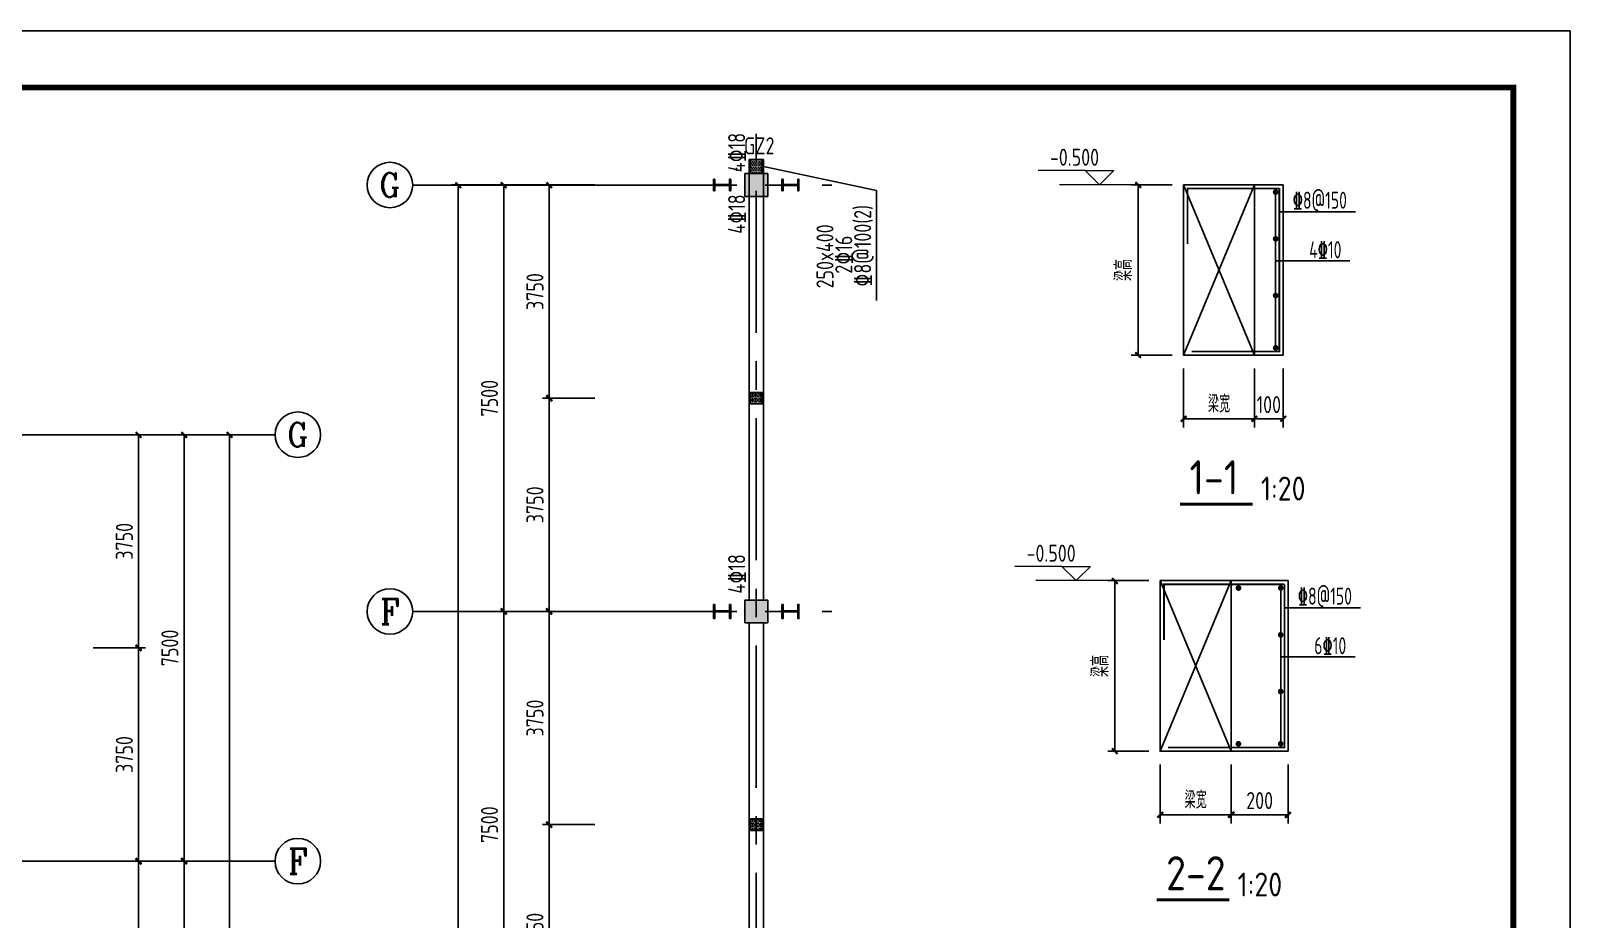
# Model space of a CAD drawing. Header units: millimetres. Extents: x 865490 to 879904, y 39442 to 44891.
# Drawn here: x 869313.2 to 869583.9, y 39888.1 to 40044.4 of the extents above; entities that cross this region are included whole.
import ezdxf
from ezdxf.enums import TextEntityAlignment as Align

# ---------------------------------------------------------------- set-up
doc = ezdxf.new("R2010")
doc.units = ezdxf.units.MM
doc.header["$LTSCALE"] = 1000
doc.header["$MEASUREMENT"] = 0
doc.linetypes.add('CENTER', pattern=[2, 1.25, -0.25, 0.25, -0.25])
doc.linetypes.add('DOTE', pattern=[2.42, 2, -0.2, 0.02, -0.2])
for name, color, linetype in [('AXIS', 3, 'Continuous'), ('AXIS_TEXT', 7, 'Continuous'), ('DIM', 7, 'Continuous'), ('DIM_SYMB', 3, 'Continuous'), ('DOTE', 1, 'DOTE'), ('M_Prof', 2, 'Continuous'), ('PUB_TEXT', 7, 'Continuous'), ('REIN', 1, 'Continuous'), ('S-CO-ST', 2, 'Continuous'), ('层14', 2, 'Continuous'), ('标注', 7, 'Continuous'), ('梁', 4, 'Continuous'), ('梁集中标注', 2, 'Continuous')]:
    doc.layers.add(name, color=color, linetype=linetype)
doc.layers.add('D3', color=62, linetype='Continuous', lineweight=9)
doc.styles.add('_TCH_AXIS', font='COMPLEX', dxfattribs={"bigfont": 'GBCBIG'})
doc.styles.add('COMPLEX', font='COMPLEX')
doc.styles.add('GBHZ', font='gbenor.shx', dxfattribs={"width": 0.9, "bigfont": 'gbcbig.shx'})
doc.styles.add('TSSD_REIN', font='tssdeng.shx', dxfattribs={"width": 0.7, "bigfont": 'tssdchn.shx'})
doc.dimstyles.new('Y100', dxfattribs={"dimscale": 0, "dimtxt": 3, "dimasz": 0.01, "dimexe": 1.2, "dimexo": 2, "dimgap": 1, "dimtad": 1, "dimdec": 0, "dimlfac": 100, "dimzin": 0, "dimdsep": 46, "dimtxsty": 'GBHZ', "dimblk": 'DX', "dimcen": 0.09, "dimdle": 1, "dimclrd": 7, "dimclre": 7, "dimclrt": 7, "dimadec": 0, "dimazin": 0, "dimtfac": 1, "dimtdec": 0, "dimtix": 1, "dimtmove": 2, "dimatfit": 3, "dimldrblk": 'DX', "dimfxl": 0, "dimtolj": 1, "dimtzin": 0, "dimarcsym": 0})
doc.dimstyles.new('Y20', dxfattribs={"dimscale": 0, "dimtxt": 3, "dimasz": 0.01, "dimexe": 1.5, "dimexo": 0.03, "dimgap": 1, "dimtad": 1, "dimdec": 0, "dimlfac": 20, "dimzin": 0, "dimdsep": 46, "dimtxsty": 'GBHZ', "dimblk1": 'DX', "dimblk2": 'DX', "dimsah": 1, "dimcen": 0.09, "dimdle": 1, "dimadec": 0, "dimazin": 0, "dimtfac": 1, "dimtdec": 0, "dimtix": 1, "dimtmove": 2, "dimatfit": 3, "dimldrblk": 'DX', "dimfxl": 0, "dimtolj": 1, "dimtzin": 0, "dimarcsym": 0})
pattern_1 = [(0, (-290.0263, 45.69018), (0.15625, 0.3125), [0, -0.3125])]

# ---------------------------------------------------------------- blocks, each defined once
blk = doc.blocks.new('DX')
at = {"color": 0, "linetype": 'ByBlock', "const_width": 40}
blk.add_lwpolyline([(-54, -51), (46, 49)], dxfattribs=at)
blk = doc.blocks.new('*D14')
at = {"layer": 'Defpoints', "color": 0, "transparency": 16777216}
for p in [(869528.39, 39985.02), (869533.39, 39985.02), (869528.39, 39976.15)]:
    blk.add_point(p, dxfattribs=at)
at = {"layer": 'dim', "color": 0, "lineweight": -2, "transparency": 16777216}
for p, q in [((869528.39, 39984.99), (869528.39, 39974.65)), ((869533.39, 39984.99), (869533.39, 39974.65)), ((869528.38, 39976.15), (869528.37, 39976.15)), ((869533.39, 39976.15), (869528.39, 39976.15)), ((869533.4, 39976.15), (869533.41, 39976.15))]:
    blk.add_line(p, q, dxfattribs=at)
at = {"layer": 'dim', "color": 0, "lineweight": -2, "transparency": 16777216, "xscale": 0.01, "yscale": 0.01, "zscale": 0.01}
blk.add_blockref('DX', (869528.39, 39976.15), dxfattribs=at)
at = {"layer": 'dim', "color": 0, "lineweight": -2, "transparency": 16777216, "xscale": 0.01, "yscale": 0.01, "zscale": 0.01, "rotation": 180}
blk.add_blockref('DX', (869533.39, 39976.15), dxfattribs=at)
at = {"layer": 'dim', "color": 0, "transparency": 16777216, "insert": (869530.89, 39978.65), "char_height": 3, "attachment_point": 5, "style": 'GBHZ'}
blk.add_mtext('\\A1;100', dxfattribs=at)
blk = doc.blocks.new('*D15')
at = {"layer": 'Defpoints', "color": 0, "transparency": 16777216}
for p in [(869515.89, 39985.02), (869528.39, 39985.02), (869515.89, 39976.15)]:
    blk.add_point(p, dxfattribs=at)
at = {"layer": 'dim', "color": 0, "lineweight": -2, "transparency": 16777216}
for p, q in [((869515.89, 39984.99), (869515.89, 39974.65)), ((869528.39, 39984.99), (869528.39, 39974.65)), ((869528.38, 39976.15), (869515.9, 39976.15))]:
    blk.add_line(p, q, dxfattribs=at)
at = {"layer": 'dim', "color": 0, "lineweight": -2, "transparency": 16777216, "xscale": 0.01, "yscale": 0.01, "zscale": 0.01, "rotation": 180}
blk.add_blockref('DX', (869515.89, 39976.15), dxfattribs=at)
at = {"layer": 'dim', "color": 0, "lineweight": -2, "transparency": 16777216, "xscale": 0.01, "yscale": 0.01, "zscale": 0.01}
blk.add_blockref('DX', (869528.39, 39976.15), dxfattribs=at)
at = {"layer": 'dim', "color": 0, "transparency": 16777216, "insert": (869522.14, 39978.75), "char_height": 3, "attachment_point": 5, "style": 'GBHZ'}
blk.add_mtext('\\A1;梁宽', dxfattribs=at)
blk = doc.blocks.new('*D16')
at = {"layer": 'Defpoints', "color": 0, "transparency": 16777216}
for p in [(869507.91, 40017.33), (869515.89, 40017.33), (869515.89, 39987.33)]:
    blk.add_point(p, dxfattribs=at)
at = {"layer": '标注', "color": 7, "lineweight": -2, "transparency": 16777216}
for p, q in [((869513.89, 40017.33), (869506.71, 40017.33)), ((869507.91, 39987.34), (869507.91, 40017.32)), ((869513.89, 39987.33), (869506.71, 39987.33))]:
    blk.add_line(p, q, dxfattribs=at)
at = {"layer": '标注', "color": 7, "lineweight": -2, "transparency": 16777216, "xscale": 0.01, "yscale": 0.01, "zscale": 0.01}
for p, rotation in [((869507.91, 40017.33), 90), ((869507.91, 39987.33), 270)]:
    blk.add_blockref('DX', p, dxfattribs=dict(at, rotation=rotation))
at = {"layer": '标注', "color": 7, "transparency": 16777216, "insert": (869505.32, 40002.33), "char_height": 3, "attachment_point": 5, "rotation": 90, "style": 'GBHZ'}
blk.add_mtext('\\A1;梁高', dxfattribs=at)
blk = doc.blocks.new('*D375')
at = {"layer": 'Defpoints', "color": 0, "transparency": 16777216}
for p in [(869524.28, 39915.39), (869534.28, 39915.39), (869524.28, 39906.51)]:
    blk.add_point(p, dxfattribs=at)
at = {"layer": 'dim', "color": 0, "lineweight": -2, "transparency": 16777216}
for p, q in [((869524.28, 39915.36), (869524.28, 39905.01)), ((869534.28, 39915.36), (869534.28, 39905.01)), ((869534.27, 39906.51), (869524.29, 39906.51))]:
    blk.add_line(p, q, dxfattribs=at)
at = {"layer": 'dim', "color": 0, "lineweight": -2, "transparency": 16777216, "xscale": 0.01, "yscale": 0.01, "zscale": 0.01, "rotation": 180}
blk.add_blockref('DX', (869524.28, 39906.51), dxfattribs=at)
at = {"layer": 'dim', "color": 0, "lineweight": -2, "transparency": 16777216, "xscale": 0.01, "yscale": 0.01, "zscale": 0.01}
blk.add_blockref('DX', (869534.28, 39906.51), dxfattribs=at)
at = {"layer": 'dim', "color": 0, "transparency": 16777216, "insert": (869529.28, 39909.01), "char_height": 3, "attachment_point": 5, "style": 'GBHZ'}
blk.add_mtext('\\A1;200', dxfattribs=at)
blk = doc.blocks.new('*D376')
at = {"layer": 'Defpoints', "color": 0, "transparency": 16777216}
for p in [(869511.78, 39915.39), (869524.28, 39915.39), (869511.78, 39906.51)]:
    blk.add_point(p, dxfattribs=at)
at = {"layer": 'dim', "color": 0, "lineweight": -2, "transparency": 16777216}
for p, q in [((869511.78, 39915.36), (869511.78, 39905.01)), ((869524.28, 39915.36), (869524.28, 39905.01)), ((869524.27, 39906.51), (869511.79, 39906.51))]:
    blk.add_line(p, q, dxfattribs=at)
at = {"layer": 'dim', "color": 0, "lineweight": -2, "transparency": 16777216, "xscale": 0.01, "yscale": 0.01, "zscale": 0.01, "rotation": 180}
blk.add_blockref('DX', (869511.78, 39906.51), dxfattribs=at)
at = {"layer": 'dim', "color": 0, "lineweight": -2, "transparency": 16777216, "xscale": 0.01, "yscale": 0.01, "zscale": 0.01}
blk.add_blockref('DX', (869524.28, 39906.51), dxfattribs=at)
at = {"layer": 'dim', "color": 0, "transparency": 16777216, "insert": (869518.03, 39909.11), "char_height": 3, "attachment_point": 5, "style": 'GBHZ'}
blk.add_mtext('\\A1;梁宽', dxfattribs=at)
blk = doc.blocks.new('*D377')
at = {"layer": 'Defpoints', "color": 0, "transparency": 16777216}
for p in [(869503.8, 39947.69), (869511.78, 39947.69), (869511.78, 39917.69)]:
    blk.add_point(p, dxfattribs=at)
at = {"layer": '标注', "color": 7, "lineweight": -2, "transparency": 16777216}
for p, q in [((869509.78, 39947.69), (869502.6, 39947.69)), ((869503.8, 39917.7), (869503.8, 39947.68)), ((869509.78, 39917.69), (869502.6, 39917.69))]:
    blk.add_line(p, q, dxfattribs=at)
at = {"layer": '标注', "color": 7, "lineweight": -2, "transparency": 16777216, "xscale": 0.01, "yscale": 0.01, "zscale": 0.01}
for p, rotation in [((869503.8, 39947.69), 90), ((869503.8, 39917.69), 270)]:
    blk.add_blockref('DX', p, dxfattribs=dict(at, rotation=rotation))
at = {"layer": '标注', "color": 7, "transparency": 16777216, "insert": (869501.22, 39932.69), "char_height": 3, "attachment_point": 5, "rotation": 90, "style": 'GBHZ'}
blk.add_mtext('\\A1;梁高', dxfattribs=at)
blk = doc.blocks.new('_AXISO')
blk.add_circle((0, 0), 0.5)
at = {"layer": 'AXIS_TEXT', "style": 'COMPLEX', "width": 1.041667}
blk.add_attdef('A', text='', height=0.56, dxfattribs=at).set_placement((-0.25, -0.28), (0.25, -0.28), align=Align.FIT)
blk = doc.blocks.new('*D404')
at = {"layer": 'Defpoints', "color": 0, "transparency": 16777216}
for p in [(869324.16, 39898.36), (869340.16, 39898.36), (869324.16, 39823.36)]:
    blk.add_point(p, dxfattribs=at)
at = {"layer": 'dim', "color": 7, "lineweight": -2, "transparency": 16777216}
for p, q in [((869326.16, 39898.36), (869341.36, 39898.36)), ((869340.16, 39823.37), (869340.16, 39898.35)), ((869326.16, 39823.36), (869341.36, 39823.36))]:
    blk.add_line(p, q, dxfattribs=at)
at = {"layer": 'dim', "color": 7, "lineweight": -2, "transparency": 16777216, "xscale": 0.01, "yscale": 0.01, "zscale": 0.01}
for p, rotation in [((869340.16, 39898.36), 90), ((869340.16, 39823.36), 270)]:
    blk.add_blockref('DX', p, dxfattribs=dict(at, rotation=rotation))
at = {"layer": 'dim', "color": 7, "transparency": 16777216, "insert": (869337.66, 39860.86), "char_height": 3, "attachment_point": 5, "rotation": 90, "style": 'GBHZ'}
blk.add_mtext('\\A1;7500', dxfattribs=at)
blk = doc.blocks.new('*D405')
at = {"layer": 'Defpoints', "color": 0, "transparency": 16777216}
for p in [(869324.16, 39973.36), (869340.16, 39973.36), (869324.16, 39898.36)]:
    blk.add_point(p, dxfattribs=at)
at = {"layer": 'dim', "color": 7, "lineweight": -2, "transparency": 16777216}
for p, q in [((869326.16, 39973.36), (869341.36, 39973.36)), ((869340.16, 39898.37), (869340.16, 39973.35)), ((869326.16, 39898.36), (869341.36, 39898.36))]:
    blk.add_line(p, q, dxfattribs=at)
at = {"layer": 'dim', "color": 7, "lineweight": -2, "transparency": 16777216, "xscale": 0.01, "yscale": 0.01, "zscale": 0.01}
for p, rotation in [((869340.16, 39973.36), 90), ((869340.16, 39898.36), 270)]:
    blk.add_blockref('DX', p, dxfattribs=dict(at, rotation=rotation))
at = {"layer": 'dim', "color": 7, "transparency": 16777216, "insert": (869337.66, 39935.86), "char_height": 3, "attachment_point": 5, "rotation": 90, "style": 'GBHZ'}
blk.add_mtext('\\A1;7500', dxfattribs=at)
blk = doc.blocks.new('*D406')
at = {"layer": 'Defpoints', "color": 0, "transparency": 16777216}
for p in [(869324.16, 39973.36), (869348.16, 39973.36), (869324.16, 39523.36)]:
    blk.add_point(p, dxfattribs=at)
at = {"layer": 'dim', "color": 7, "lineweight": -2, "transparency": 16777216}
for p, q in [((869326.16, 39973.36), (869349.36, 39973.36)), ((869348.16, 39523.37), (869348.16, 39973.35)), ((869326.16, 39523.36), (869349.36, 39523.36))]:
    blk.add_line(p, q, dxfattribs=at)
at = {"layer": 'dim', "color": 7, "lineweight": -2, "transparency": 16777216, "xscale": 0.01, "yscale": 0.01, "zscale": 0.01}
for p, rotation in [((869348.16, 39973.36), 90), ((869348.16, 39523.36), 270)]:
    blk.add_blockref('DX', p, dxfattribs=dict(at, rotation=rotation))
at = {"layer": 'dim', "color": 7, "transparency": 16777216, "insert": (869345.66, 39748.36), "char_height": 3, "attachment_point": 5, "rotation": 90, "style": 'GBHZ'}
blk.add_mtext('\\A1;45000', dxfattribs=at)
blk = doc.blocks.new('*D1221')
at = {"layer": 'Defpoints', "color": 0, "transparency": 16777216}
for p in [(869322.16, 39898.36), (869322.16, 39860.86), (869332.16, 39860.86)]:
    blk.add_point(p, dxfattribs=at)
at = {"layer": 'dim', "color": 7, "lineweight": -2, "transparency": 16777216}
for p, q in [((869324.16, 39898.36), (869333.36, 39898.36)), ((869332.16, 39898.35), (869332.16, 39860.87)), ((869324.16, 39860.86), (869333.36, 39860.86))]:
    blk.add_line(p, q, dxfattribs=at)
at = {"layer": 'dim', "color": 7, "lineweight": -2, "transparency": 16777216, "xscale": 0.01, "yscale": 0.01, "zscale": 0.01}
for p, rotation in [((869332.16, 39898.36), 90), ((869332.16, 39860.86), 270)]:
    blk.add_blockref('DX', p, dxfattribs=dict(at, rotation=rotation))
at = {"layer": 'dim', "color": 7, "transparency": 16777216, "insert": (869329.66, 39879.61), "char_height": 3, "attachment_point": 5, "rotation": 90, "style": 'GBHZ'}
blk.add_mtext('\\A1;3750', dxfattribs=at)
blk = doc.blocks.new('*D1222')
at = {"layer": 'Defpoints', "color": 0, "transparency": 16777216}
for p in [(869322.16, 39935.86), (869332.16, 39935.86), (869322.16, 39898.36)]:
    blk.add_point(p, dxfattribs=at)
at = {"layer": 'dim', "color": 7, "lineweight": -2, "transparency": 16777216}
for p, q in [((869324.16, 39935.86), (869333.36, 39935.86)), ((869332.16, 39898.37), (869332.16, 39935.85)), ((869324.16, 39898.36), (869333.36, 39898.36))]:
    blk.add_line(p, q, dxfattribs=at)
at = {"layer": 'dim', "color": 7, "lineweight": -2, "transparency": 16777216, "xscale": 0.01, "yscale": 0.01, "zscale": 0.01}
for p, rotation in [((869332.16, 39935.86), 90), ((869332.16, 39898.36), 270)]:
    blk.add_blockref('DX', p, dxfattribs=dict(at, rotation=rotation))
at = {"layer": 'dim', "color": 7, "transparency": 16777216, "insert": (869329.66, 39917.11), "char_height": 3, "attachment_point": 5, "rotation": 90, "style": 'GBHZ'}
blk.add_mtext('\\A1;3750', dxfattribs=at)
blk = doc.blocks.new('*D1223')
at = {"layer": 'Defpoints', "color": 0, "transparency": 16777216}
for p in [(869322.16, 39973.36), (869322.16, 39935.86), (869332.16, 39935.86)]:
    blk.add_point(p, dxfattribs=at)
at = {"layer": 'dim', "color": 7, "lineweight": -2, "transparency": 16777216}
for p, q in [((869324.16, 39973.36), (869333.36, 39973.36)), ((869332.16, 39973.35), (869332.16, 39935.87)), ((869324.16, 39935.86), (869333.36, 39935.86))]:
    blk.add_line(p, q, dxfattribs=at)
at = {"layer": 'dim', "color": 7, "lineweight": -2, "transparency": 16777216, "xscale": 0.01, "yscale": 0.01, "zscale": 0.01}
for p, rotation in [((869332.16, 39973.36), 90), ((869332.16, 39935.86), 270)]:
    blk.add_blockref('DX', p, dxfattribs=dict(at, rotation=rotation))
at = {"layer": 'dim', "color": 7, "transparency": 16777216, "insert": (869329.66, 39954.61), "char_height": 3, "attachment_point": 5, "rotation": 90, "style": 'GBHZ'}
blk.add_mtext('\\A1;3750', dxfattribs=at)
blk = doc.blocks.new('*D1259')
at = {"layer": 'Defpoints', "color": 0, "transparency": 16777216}
for p in [(869396.36, 39942.28), (869412.36, 39942.28), (869412.36, 39867.28)]:
    blk.add_point(p, dxfattribs=at)
at = {"layer": 'dim', "color": 7, "lineweight": -2, "transparency": 16777216}
for p, q in [((869410.36, 39942.28), (869395.16, 39942.28)), ((869396.36, 39867.29), (869396.36, 39942.27)), ((869410.36, 39867.28), (869395.16, 39867.28))]:
    blk.add_line(p, q, dxfattribs=at)
at = {"layer": 'dim', "color": 7, "lineweight": -2, "transparency": 16777216, "xscale": 0.01, "yscale": 0.01, "zscale": 0.01}
for p, rotation in [((869396.36, 39942.28), 90), ((869396.36, 39867.28), 270)]:
    blk.add_blockref('DX', p, dxfattribs=dict(at, rotation=rotation))
at = {"layer": 'dim', "color": 7, "transparency": 16777216, "insert": (869393.86, 39904.78), "char_height": 3, "attachment_point": 5, "rotation": 90, "style": 'GBHZ'}
blk.add_mtext('\\A1;7500', dxfattribs=at)
blk = doc.blocks.new('*D1260')
at = {"layer": 'Defpoints', "color": 0, "transparency": 16777216}
for p in [(869396.36, 40017.28), (869412.36, 40017.28), (869412.36, 39942.28)]:
    blk.add_point(p, dxfattribs=at)
at = {"layer": 'dim', "color": 7, "lineweight": -2, "transparency": 16777216}
for p, q in [((869410.36, 40017.28), (869395.16, 40017.28)), ((869396.36, 39942.29), (869396.36, 40017.27)), ((869410.36, 39942.28), (869395.16, 39942.28))]:
    blk.add_line(p, q, dxfattribs=at)
at = {"layer": 'dim', "color": 7, "lineweight": -2, "transparency": 16777216, "xscale": 0.01, "yscale": 0.01, "zscale": 0.01}
for p, rotation in [((869396.36, 40017.28), 90), ((869396.36, 39942.28), 270)]:
    blk.add_blockref('DX', p, dxfattribs=dict(at, rotation=rotation))
at = {"layer": 'dim', "color": 7, "transparency": 16777216, "insert": (869393.86, 39979.78), "char_height": 3, "attachment_point": 5, "rotation": 90, "style": 'GBHZ'}
blk.add_mtext('\\A1;7500', dxfattribs=at)
blk = doc.blocks.new('*D1261')
at = {"layer": 'Defpoints', "color": 0, "transparency": 16777216}
for p in [(869388.36, 40017.28), (869412.36, 40017.28), (869412.36, 39567.28)]:
    blk.add_point(p, dxfattribs=at)
at = {"layer": 'dim', "color": 7, "lineweight": -2, "transparency": 16777216}
for p, q in [((869410.36, 40017.28), (869387.16, 40017.28)), ((869388.36, 39567.29), (869388.36, 40017.27)), ((869410.36, 39567.28), (869387.16, 39567.28))]:
    blk.add_line(p, q, dxfattribs=at)
at = {"layer": 'dim', "color": 7, "lineweight": -2, "transparency": 16777216, "xscale": 0.01, "yscale": 0.01, "zscale": 0.01}
for p, rotation in [((869388.36, 40017.28), 90), ((869388.36, 39567.28), 270)]:
    blk.add_blockref('DX', p, dxfattribs=dict(at, rotation=rotation))
at = {"layer": 'dim', "color": 7, "transparency": 16777216, "insert": (869385.86, 39792.28), "char_height": 3, "attachment_point": 5, "rotation": 90, "style": 'GBHZ'}
blk.add_mtext('\\A1;45000', dxfattribs=at)
blk = doc.blocks.new('*D1270')
at = {"layer": 'Defpoints', "color": 0, "transparency": 16777216}
for p in [(869404.36, 39904.78), (869414.36, 39904.78), (869414.36, 39867.28)]:
    blk.add_point(p, dxfattribs=at)
at = {"layer": 'dim', "color": 7, "lineweight": -2, "transparency": 16777216}
for p, q in [((869412.36, 39904.78), (869403.16, 39904.78)), ((869404.36, 39867.29), (869404.36, 39904.77)), ((869412.36, 39867.28), (869403.16, 39867.28))]:
    blk.add_line(p, q, dxfattribs=at)
at = {"layer": 'dim', "color": 7, "lineweight": -2, "transparency": 16777216, "xscale": 0.01, "yscale": 0.01, "zscale": 0.01}
for p, rotation in [((869404.36, 39904.78), 90), ((869404.36, 39867.28), 270)]:
    blk.add_blockref('DX', p, dxfattribs=dict(at, rotation=rotation))
at = {"layer": 'dim', "color": 7, "transparency": 16777216, "insert": (869401.86, 39886.03), "char_height": 3, "attachment_point": 5, "rotation": 90, "style": 'GBHZ'}
blk.add_mtext('\\A1;3750', dxfattribs=at)
blk = doc.blocks.new('*D1271')
at = {"layer": 'Defpoints', "color": 0, "transparency": 16777216}
for p in [(869414.36, 39942.28), (869404.36, 39904.78), (869414.36, 39904.78)]:
    blk.add_point(p, dxfattribs=at)
at = {"layer": 'dim', "color": 7, "lineweight": -2, "transparency": 16777216}
for p, q in [((869412.36, 39942.28), (869403.16, 39942.28)), ((869404.36, 39942.27), (869404.36, 39904.79)), ((869412.36, 39904.78), (869403.16, 39904.78))]:
    blk.add_line(p, q, dxfattribs=at)
at = {"layer": 'dim', "color": 7, "lineweight": -2, "transparency": 16777216, "xscale": 0.01, "yscale": 0.01, "zscale": 0.01}
for p, rotation in [((869404.36, 39942.28), 90), ((869404.36, 39904.78), 270)]:
    blk.add_blockref('DX', p, dxfattribs=dict(at, rotation=rotation))
at = {"layer": 'dim', "color": 7, "transparency": 16777216, "insert": (869401.86, 39923.53), "char_height": 3, "attachment_point": 5, "rotation": 90, "style": 'GBHZ'}
blk.add_mtext('\\A1;3750', dxfattribs=at)
blk = doc.blocks.new('*D1272')
at = {"layer": 'Defpoints', "color": 0, "transparency": 16777216}
for p in [(869404.36, 39979.78), (869414.36, 39979.78), (869414.36, 39942.28)]:
    blk.add_point(p, dxfattribs=at)
at = {"layer": 'dim', "color": 7, "lineweight": -2, "transparency": 16777216}
for p, q in [((869412.36, 39979.78), (869403.16, 39979.78)), ((869404.36, 39942.29), (869404.36, 39979.77)), ((869412.36, 39942.28), (869403.16, 39942.28))]:
    blk.add_line(p, q, dxfattribs=at)
at = {"layer": 'dim', "color": 7, "lineweight": -2, "transparency": 16777216, "xscale": 0.01, "yscale": 0.01, "zscale": 0.01}
for p, rotation in [((869404.36, 39979.78), 90), ((869404.36, 39942.28), 270)]:
    blk.add_blockref('DX', p, dxfattribs=dict(at, rotation=rotation))
at = {"layer": 'dim', "color": 7, "transparency": 16777216, "insert": (869401.86, 39961.03), "char_height": 3, "attachment_point": 5, "rotation": 90, "style": 'GBHZ'}
blk.add_mtext('\\A1;3750', dxfattribs=at)
blk = doc.blocks.new('*D1273')
at = {"layer": 'Defpoints', "color": 0, "transparency": 16777216}
for p in [(869414.36, 40017.28), (869404.36, 39979.78), (869414.36, 39979.78)]:
    blk.add_point(p, dxfattribs=at)
at = {"layer": 'dim', "color": 7, "lineweight": -2, "transparency": 16777216}
for p, q in [((869412.36, 40017.28), (869403.16, 40017.28)), ((869404.36, 40017.27), (869404.36, 39979.79)), ((869412.36, 39979.78), (869403.16, 39979.78))]:
    blk.add_line(p, q, dxfattribs=at)
at = {"layer": 'dim', "color": 7, "lineweight": -2, "transparency": 16777216, "xscale": 0.01, "yscale": 0.01, "zscale": 0.01}
for p, rotation in [((869404.36, 40017.28), 90), ((869404.36, 39979.78), 270)]:
    blk.add_blockref('DX', p, dxfattribs=dict(at, rotation=rotation))
at = {"layer": 'dim', "color": 7, "transparency": 16777216, "insert": (869401.86, 39998.53), "char_height": 3, "attachment_point": 5, "rotation": 90, "style": 'GBHZ'}
blk.add_mtext('\\A1;3750', dxfattribs=at)

msp = doc.modelspace()

# ---------------------------------------------------------------- hatches: boundary and pattern name
at = {"layer": '层14'}
h = msp.add_hatch(dxfattribs=at)
h.set_pattern_fill('DOTS', color=256, scale=5)
h.set_pattern_definition([(0, (-290.0263, -403.30982), (0.15625, 0.3125), [0, -0.3125])])
h.paths.add_polyline_path([(869441.778, 40019.276), (869439.778, 40019.276), (869439.778, 40021.776), (869441.778, 40021.776)])
h = msp.add_hatch(dxfattribs=at)
h.set_pattern_fill('DOTS', color=256, scale=5)
h.set_pattern_definition(pattern_1)
h.paths.add_polyline_path([(869439.778, 39978.776), (869441.778, 39978.776), (869441.778, 39980.776), (869439.778, 39980.776)])
h = msp.add_hatch(dxfattribs=at)
h.set_pattern_fill('DOTS', color=256, scale=5)
h.set_pattern_definition(pattern_1)
h.paths.add_polyline_path([(869439.778, 39903.776), (869441.778, 39903.776), (869441.778, 39905.776), (869439.778, 39905.776)])

# ---------------------------------------------------------------- linework, layer by layer
at = {"color": 0}
for p, q in [((869583.883, 40044.4), (868742.883, 40044.4)), ((868742.883, 40044.4), (869583.883, 40044.4)), ((869583.883, 40044.4), (869583.883, 39450.4))]:
    msp.add_line(p, q, dxfattribs=at)
at = {"color": 0, "const_width": 1}
msp.add_lwpolyline([(869573.883, 39460.4), (868767.883, 39460.4), (868767.883, 40034.4), (869573.883, 40034.4)], close=True, dxfattribs=at)
for points in [[(869442.778, 40015.276), (869438.778, 40015.276), (869438.778, 40019.276), (869442.778, 40019.276)], [(869442.778, 39944.276), (869438.778, 39944.276), (869438.778, 39940.276), (869442.778, 39940.276)]]:
    msp.add_lwpolyline(points, close=True)
at = {"layer": 'AXIS', "color": 0}
for p, q in [((869412.358, 40017.276), (869380.358, 40017.276)), ((869324.161, 39973.358), (869356.161, 39973.358)), ((869412.358, 39942.276), (869380.358, 39942.276)), ((869324.161, 39898.358), (869356.161, 39898.358))]:
    msp.add_line(p, q, dxfattribs=at)
at = {"layer": 'D3'}
for p, q in [((869498.626, 40019.829), (869490.311, 40019.829)), ((869498.626, 40019.829), (869503.622, 40019.829)), ((869498.626, 40019.829), (869501.124, 40017.331)), ((869503.622, 40019.829), (869501.124, 40017.331)), ((869494.519, 39950.191), (869486.204, 39950.191)), ((869494.519, 39950.191), (869499.515, 39950.191)), ((869494.519, 39950.191), (869497.017, 39947.693)), ((869499.515, 39950.191), (869497.017, 39947.693))]:
    msp.add_line(p, q, dxfattribs=at)
for points in [[(869506.707, 40017.331), (869494.059, 40017.331)], [(869502.6, 39947.693), (869489.952, 39947.693)]]:
    msp.add_lwpolyline(points, dxfattribs=at)
at = {"layer": 'DIM_SYMB', "const_width": 0.525}
for points in [[(869515.293, 39961.167), (869528.03, 39961.167)], [(869511.185, 39891.529), (869523.923, 39891.529)]]:
    msp.add_lwpolyline(points, dxfattribs=at)
at = {"layer": 'DOTE', "linetype": 'CENTER', "ltscale": 0.02}
for p, q in [((869440.778, 39551.276), (869440.778, 40029.415)), ((869412.358, 40017.276), (869454.038, 40017.276)), ((868822.161, 39973.358), (869324.161, 39973.358)), ((869412.358, 39942.276), (869454.038, 39942.276)), ((868822.161, 39898.358), (869324.161, 39898.358))]:
    msp.add_line(p, q, dxfattribs=at)
at = {"layer": 'M_Prof'}
for points in [[(869436.278, 40016.276), (869436.278, 40018.276), (869436.078, 40018.276), (869436.078, 40017.366), (869433.478, 40017.366), (869433.478, 40018.276), (869433.278, 40018.276), (869433.278, 40016.276), (869433.478, 40016.276), (869433.478, 40017.186), (869436.078, 40017.186), (869436.078, 40016.276)], [(869445.278, 40016.276), (869445.278, 40018.276), (869445.478, 40018.276), (869445.478, 40017.366), (869448.078, 40017.366), (869448.078, 40018.276), (869448.278, 40018.276), (869448.278, 40016.276), (869448.078, 40016.276), (869448.078, 40017.186), (869445.478, 40017.186), (869445.478, 40016.276)], [(869436.278, 39943.526), (869436.278, 39941.026), (869436.078, 39941.026), (869436.078, 39942.186), (869433.478, 39942.186), (869433.478, 39941.026), (869433.278, 39941.026), (869433.278, 39943.526), (869433.478, 39943.526), (869433.478, 39942.366), (869436.078, 39942.366), (869436.078, 39943.526)], [(869445.278, 39943.526), (869445.278, 39941.026), (869445.478, 39941.026), (869445.478, 39942.186), (869448.078, 39942.186), (869448.078, 39941.026), (869448.278, 39941.026), (869448.278, 39943.526), (869448.078, 39943.526), (869448.078, 39942.366), (869445.478, 39942.366), (869445.478, 39943.526)]]:
    msp.add_lwpolyline(points, close=True, dxfattribs=at)
at = {"layer": 'REIN', "const_width": 0.3}
for points in [[(869532.742, 40016.681), (869516.569, 40016.681), (869516.569, 40006.896)], [(869517.3, 39987.981), (869532.742, 39987.981), (869532.742, 40016.681)], [(869533.635, 39947.043), (869512.462, 39947.043), (869512.462, 39937.258)], [(869513.192, 39918.343), (869533.635, 39918.343), (869533.635, 39947.043)]]:
    msp.add_lwpolyline(points, dxfattribs=at)
at = {"layer": 'REIN', "const_width": 0.5}
for points in [[(869531.842, 40016.031, 1), (869532.342, 40016.031, 1)], [(869531.842, 40007.802, 1), (869532.342, 40007.802, 1)], [(869531.842, 39997.829, 1), (869532.342, 39997.829, 1)], [(869531.842, 39988.631, 1), (869532.342, 39988.631, 1)], [(869525.305, 39946.393, 1), (869525.805, 39946.393, 1)], [(869532.735, 39946.393, 1), (869533.235, 39946.393, 1)], [(869532.735, 39938.164, 1), (869533.235, 39938.164, 1)], [(869532.735, 39928.19, 1), (869533.235, 39928.19, 1)], [(869525.305, 39918.993, 1), (869525.805, 39918.993, 1)], [(869532.735, 39918.993, 1), (869533.235, 39918.993, 1)]]:
    msp.add_lwpolyline(points, format="xyb", close=True, dxfattribs=at)
at = {"layer": 'S-CO-ST'}
for p, q in [((869515.892, 39987.331), (869528.392, 40017.331)), ((869515.892, 40017.331), (869528.392, 39987.331)), ((869522.142, 40017.331), (869533.392, 40017.331)), ((869528.392, 40017.331), (869533.392, 40017.331)), ((869528.392, 40017.331), (869528.392, 39987.331)), ((869533.392, 40017.331), (869533.392, 39987.331)), ((869533.392, 40017.331), (869533.392, 39987.331)), ((869532.742, 40012.554), (869546.102, 40012.554)), ((869522.142, 39987.331), (869533.392, 39987.331)), ((869528.392, 39987.331), (869533.392, 39987.331)), ((869511.785, 39917.693), (869524.285, 39947.693)), ((869511.785, 39947.693), (869524.285, 39917.693)), ((869518.035, 39947.693), (869534.285, 39947.693)), ((869524.285, 39947.693), (869534.285, 39947.693)), ((869524.285, 39947.693), (869524.285, 39917.693)), ((869534.285, 39947.693), (869534.285, 39917.693)), ((869534.285, 39947.693), (869534.285, 39917.693)), ((869533.635, 39942.916), (869546.994, 39942.916)), ((869518.035, 39917.693), (869534.285, 39917.693)), ((869524.285, 39917.693), (869534.285, 39917.693))]:
    msp.add_line(p, q, dxfattribs=at)
for points in [[(869515.892, 40017.331), (869528.392, 40017.331), (869528.392, 39987.331), (869515.892, 39987.331)], [(869511.785, 39947.693), (869524.285, 39947.693), (869524.285, 39917.693), (869511.785, 39917.693)]]:
    msp.add_lwpolyline(points, close=True, dxfattribs=at)
at = {"layer": '层14'}
for p in [(869442.028, 40020.526), (869461.934, 39996.978)]:
    msp.add_line(p, (869461.934, 40016.308), dxfattribs=at)
for points in [[(869439.778, 40019.276), (869441.778, 40019.276), (869441.778, 40021.776), (869439.778, 40021.776)], [(869439.778, 39978.776), (869441.778, 39978.776), (869441.778, 39980.776), (869439.778, 39980.776)], [(869439.778, 39903.776), (869441.778, 39903.776), (869441.778, 39905.776), (869439.778, 39905.776)]]:
    msp.add_lwpolyline(points, close=True, dxfattribs=at)
at = {"layer": '标注'}
for points in [[(869442.778, 40015.276), (869442.778, 40019.276), (869438.778, 40015.276), (869438.778, 40019.276)], [(869442.778, 39944.276), (869442.778, 39940.276), (869438.778, 39944.276), (869438.778, 39940.276)]]:
    msp.add_solid(points, dxfattribs=at)
at = {"layer": '梁'}
for p, q in [((869439.528, 40021.776), (869439.528, 39944.276)), ((869439.528, 40021.776), (869442.028, 40021.776)), ((869442.028, 40021.776), (869442.028, 39944.276)), ((869437.278, 40019.776), (869437.278, 40020.276)), ((869439.528, 39944.276), (869439.528, 40017.776)), ((869442.028, 39944.276), (869442.028, 40017.776)), ((869439.528, 39869.276), (869439.528, 39940.276)), ((869442.028, 39869.276), (869442.028, 39940.276))]:
    msp.add_line(p, q, dxfattribs=at)
at = {"layer": '梁集中标注'}
for p, q in [((869532.092, 40016.031), (869532.092, 39988.631)), ((869532.092, 40003.949), (869545.156, 40003.949)), ((869532.985, 39946.393), (869532.985, 39918.993)), ((869532.985, 39934.311), (869546.048, 39934.311))]:
    msp.add_line(p, q, dxfattribs=at)

# ---------------------------------------------------------------- block references
at = {"layer": 'AXIS', "color": 0}
ref = msp.add_blockref('_AXISO', (869376.358, 40017.276), dxfattribs=dict(at, xscale=8, yscale=8, zscale=8))
ref.add_attrib('A', 'G', dxfattribs={"layer": 'AXIS_TEXT', "color": 0, "height": 4.252, "style": '_TCH_AXIS'}).set_placement((869374.536, 40015.15), (869378.181, 40015.15), align=Align.FIT)
ref = msp.add_blockref('_AXISO', (869360.161, 39973.358), dxfattribs=dict(at, xscale=-8, yscale=8, zscale=8))
ref.add_attrib('A', 'G', dxfattribs={"layer": 'AXIS_TEXT', "color": 0, "height": 4.252, "style": '_TCH_AXIS'}).set_placement((869358.339, 39971.232), (869361.983, 39971.232), align=Align.FIT)
ref = msp.add_blockref('_AXISO', (869376.358, 39942.276), dxfattribs=dict(at, xscale=8, yscale=8, zscale=8))
ref.add_attrib('A', 'F', dxfattribs={"layer": 'AXIS_TEXT', "color": 0, "height": 4.454, "style": '_TCH_AXIS'}).set_placement((869374.661, 39940.049), (869378.055, 39940.049), align=Align.FIT)
ref = msp.add_blockref('_AXISO', (869360.161, 39898.358), dxfattribs=dict(at, xscale=-8, yscale=8, zscale=8))
ref.add_attrib('A', 'F', dxfattribs={"layer": 'AXIS_TEXT', "color": 0, "height": 4.454, "style": '_TCH_AXIS'}).set_placement((869358.464, 39896.131), (869361.858, 39896.131), align=Align.FIT)

# ---------------------------------------------------------------- texts
at = {"style": 'GBHZ', "width": 0.9}
for p in [(869492.402, 40020.654), (869488.295, 39951.016)]:
    msp.add_text('-0.500', height=3, dxfattribs=at).set_placement(p)
at = {"layer": 'PUB_TEXT', "style": 'GBHZ'}
for s, height, p in [('1-1', 6, (869516.938, 39962.869)), ('1:20', 4.2, (869529.5, 39961.787)), ('2-2', 6, (869512.83, 39893.23)), ('1:20', 4.2, (869525.393, 39892.149))]:
    msp.add_text(s, height=height, dxfattribs=at).set_placement(p)
at = {"layer": '梁集中标注', "color": 1, "style": 'GBHZ', "width": 0.9}
for p in [(869438.819, 40019.514), (869438.819, 40008.696), (869438.819, 39945.412)]:
    msp.add_text('4%%13218', height=3, rotation=90, dxfattribs=at).set_placement(p)
at = {"layer": '梁集中标注'}
for s, style, width, p in [('GZ2', 'GBHZ', 0.9, (869438.625, 40022.667)), ('%%1328@150', 'TSSD_REIN', 0.7, (869535.097, 40013.098)), ('%%1328@150', 'TSSD_REIN', 0.7, (869535.99, 39943.46))]:
    msp.add_text(s, height=3, dxfattribs=dict(at, style=style, width=width)).set_placement(p)
at = {"layer": '梁集中标注', "style": 'GBHZ', "width": 0.9}
for s, p in [('%%1328@100(2)', (869460.977, 39999.385)), ('250x400', (869454.352, 39999.09)), ('2%%13216', (869457.646, 40001.675))]:
    msp.add_text(s, height=3, rotation=90, dxfattribs=at).set_placement(p)
at = {"layer": '梁集中标注', "color": 1, "style": 'TSSD_REIN', "width": 0.7}
for s, p in [('4%%13210', (869537.984, 40004.39)), ('6%%13210', (869538.877, 39934.752))]:
    msp.add_text(s, height=3, dxfattribs=at).set_placement(p)

# ---------------------------------------------------------------- dimensions: what is measured, and where the dimension line sits
at = {"layer": 'dim'}
for base, p1, p2, angle, picture, middle in [((869388.358, 40017.276), (869412.358, 39567.276), (869412.358, 40017.276), 90, '*D1261', (869385.858, 39792.276)), ((869396.358, 40017.276), (869412.358, 39942.276), (869412.358, 40017.276), 90, '*D1260', (869393.858, 39979.776)), ((869404.358, 39979.776), (869414.358, 40017.276), (869414.358, 39979.776), 270, '*D1273', (869401.858, 39998.526)), ((869404.358, 39979.776), (869414.358, 39942.276), (869414.358, 39979.776), 90, '*D1272', (869401.858, 39961.026)), ((869332.161, 39935.858), (869322.161, 39973.358), (869322.161, 39935.858), 270, '*D1223', (869329.661, 39954.608)), ((869340.161, 39973.358), (869324.161, 39898.358), (869324.161, 39973.358), 90, '*D405', (869337.661, 39935.858)), ((869348.161, 39973.358), (869324.161, 39523.358), (869324.161, 39973.358), 90, '*D406', (869345.661, 39748.358)), ((869396.358, 39942.276), (869412.358, 39867.276), (869412.358, 39942.276), 90, '*D1259', (869393.858, 39904.776)), ((869404.358, 39904.776), (869414.358, 39942.276), (869414.358, 39904.776), 270, '*D1271', (869401.858, 39923.526)), ((869332.161, 39935.858), (869322.161, 39898.358), (869322.161, 39935.858), 90, '*D1222', (869329.661, 39917.108)), ((869404.358, 39904.776), (869414.358, 39867.276), (869414.358, 39904.776), 90, '*D1270', (869401.858, 39886.026)), ((869332.161, 39860.858), (869322.161, 39898.358), (869322.161, 39860.858), 270, '*D1221', (869329.661, 39879.608)), ((869340.161, 39898.358), (869324.161, 39823.358), (869324.161, 39898.358), 90, '*D404', (869337.661, 39860.858))]:
    dim = msp.add_linear_dim(base=base, p1=p1, p2=p2, angle=angle, dimstyle='Y100', override={"dimscale": 1}, dxfattribs=at)
    dim.commit()
    dim.dimension.update_dxf_attribs({"geometry": picture, "text_midpoint": middle})
for base, p1, p2, picture, middle in [((869515.892, 39976.152), (869528.392, 39985.024), (869515.892, 39985.024), '*D15', (869522.142, 39978.752)), ((869511.785, 39906.514), (869524.285, 39915.386), (869511.785, 39915.386), '*D376', (869518.035, 39909.114))]:
    dim = msp.add_linear_dim(base=base, p1=p1, p2=p2, text='梁宽', dimstyle='Y20', override={"dimscale": 1}, dxfattribs=at)
    dim.commit()
    dim.dimension.update_dxf_attribs({"geometry": picture, "text_midpoint": middle})
for base, p1, p2, picture, middle in [((869528.392, 39976.152), (869533.392, 39985.024), (869528.392, 39985.024), '*D14', (869530.892, 39978.652)), ((869524.285, 39906.514), (869534.285, 39915.386), (869524.285, 39915.386), '*D375', (869529.285, 39909.014))]:
    dim = msp.add_linear_dim(base=base, p1=p1, p2=p2, dimstyle='Y20', override={"dimscale": 1}, dxfattribs=at)
    dim.commit()
    dim.dimension.update_dxf_attribs({"geometry": picture, "text_midpoint": middle})
at = {"layer": '标注'}
for base, p1, p2, picture, middle in [((869507.907, 40017.331), (869515.892, 39987.331), (869515.892, 40017.331), '*D16', (869505.325, 40002.331)), ((869503.8, 39947.693), (869511.785, 39917.693), (869511.785, 39947.693), '*D377', (869501.217, 39932.693))]:
    dim = msp.add_linear_dim(base=base, p1=p1, p2=p2, angle=90, text='梁高', dimstyle='Y100', override={"dimscale": 1, "dimfxl": 2}, dxfattribs=at)
    dim.commit()
    dim.dimension.update_dxf_attribs({"geometry": picture, "text_midpoint": middle})

doc.saveas('drawing.dxf')
